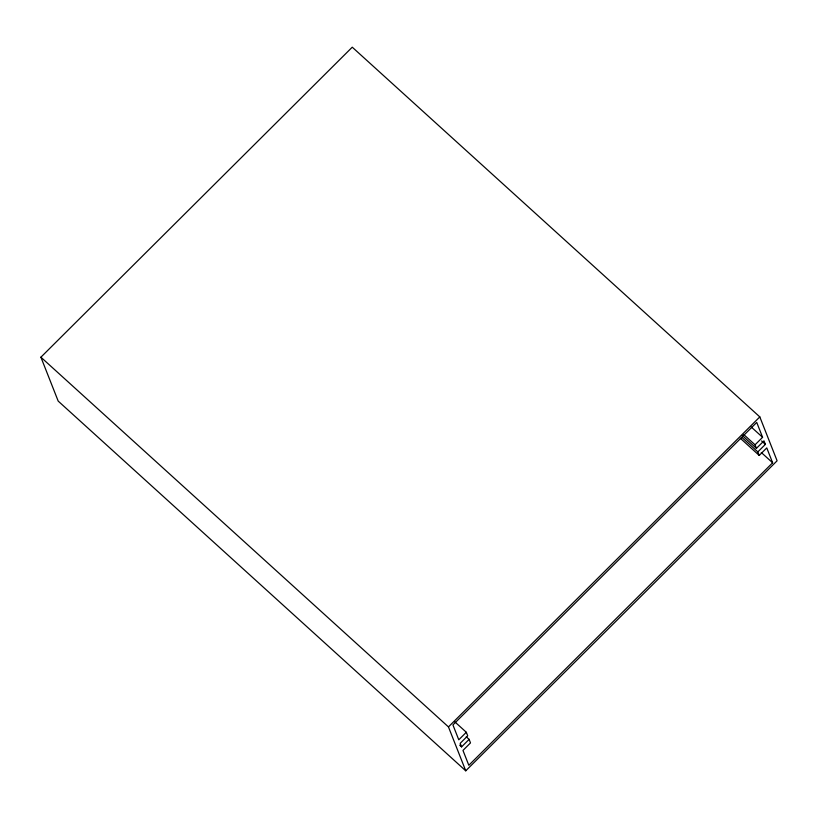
<?xml version="1.0" encoding="UTF-8"?>
<svg xmlns="http://www.w3.org/2000/svg" width="818" height="818" viewBox="0 0 818 818"><rect width="100%" height="100%" fill="white"/><g stroke="black" fill="none" stroke-linecap="round" stroke-linejoin="round"><path stroke-width="1.23" d="M40.9 357.2L352.251 47.188L759.81 416.904L777.1 460.8L465.749 770.812L58.19 401.096L40.9 357.2L448.458 726.916L465.749 770.812M448.458 726.916L759.81 416.904M454.972 721.987L466.321 732.284L458.775 739.799L452.927 724.922L756.732 422.425L762.591 437.303L755.045 444.808L756.445 448.346L763.981 440.841L765.382 444.379L757.836 451.894L759.227 455.432L766.773 447.916L772.632 462.784L468.816 765.28L462.968 750.413L470.503 742.908L469.113 739.36L466.27 736.793M459.675 745.157L461.567 746.875L469.113 739.36M751.241 427.006L762.591 437.303M761.599 440.943L765.382 444.379M743.705 434.511L755.045 444.808M761.282 452.497L772.632 462.784M742.253 435.483L756.445 448.346M741.762 437.303L757.836 451.894M740.321 438.274L759.227 455.432M466.321 732.284L467.712 735.822L460.176 743.337L461.567 746.875"/></g></svg>
